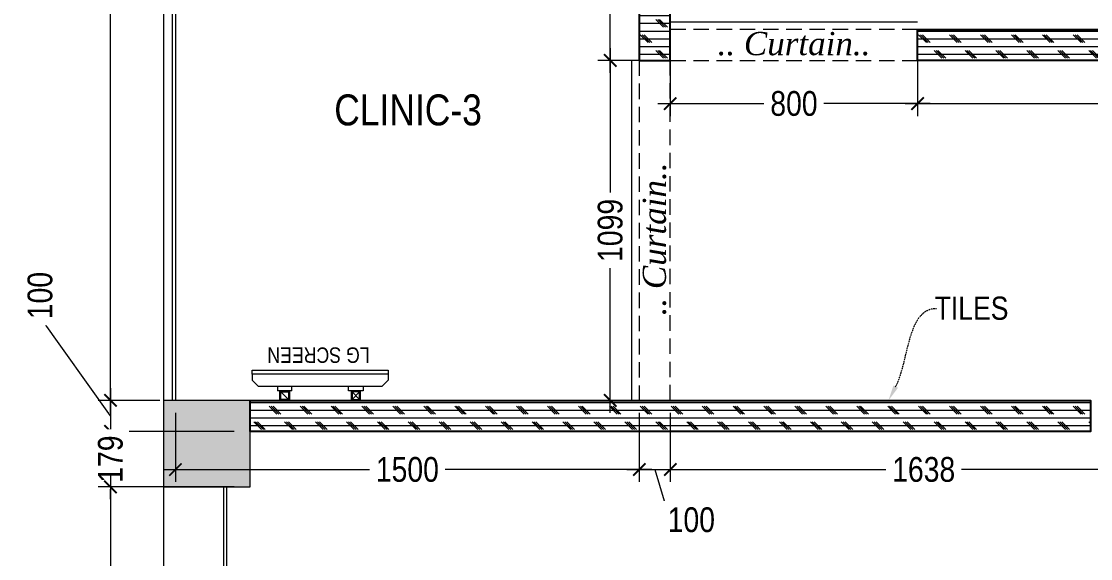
# Model space of a CAD drawing. Extents: x 8885 to 22004, y -1013833 to -999816.
# Drawn here: x 9124 to 12581, y -1003630 to -1001894 of the extents above; entities that cross this region are included whole.
import ezdxf
from ezdxf import colors
from ezdxf.entities.mleader import LeaderData, LeaderLine
from ezdxf.lldxf.tags import DXFTag
from ezdxf.math import Vec2, Vec3

# ---------------------------------------------------------------- set-up
doc = ezdxf.new("R2010")
doc.units = 0
doc.header["$LTSCALE"] = 40
doc.header["$MEASUREMENT"] = 0
doc.header["$PDMODE"] = 3
doc.linetypes.add('a_p6_plan_L18$0$HIDDEN', pattern=[0.375, 0.25, -0.125])
doc.linetypes.add('HIDDEN2', pattern=[0.1875, 0.125, -0.0625])
for name, color, linetype, lineweight in [('A-WALL-MASY', 1, 'Continuous', 9), ('Column', 243, 'Continuous', 9), ('Column hatch', 8, 'Continuous', 9), ('curtain', 144, 'Continuous', 9), ('dimensions', 149, 'Continuous', 5), ('Floor-Unit', 1, 'Continuous', 13), ('Glass-FrontGlazing', 150, 'Continuous', 20), ('IM-ANNO-HATCH', 8, 'Continuous', 5), ('LENS_CURTAIN', 5, 'a_p6_plan_L18$0$HIDDEN', 9), ('LENS_PARTITION', 21, 'Continuous', 25), ('LENS_TEXT', 31, 'HIDDEN2', 5), ('LN-TEXT', 255, 'Continuous', 0), ('TV', 3, 'Continuous', 18)]:
    doc.layers.add(name, color=color, linetype=linetype, lineweight=lineweight)
doc.styles.get("Standard").update_dxf_attribs({"font": 'ARIALN.TTF'})
tags = doc.linetypes.add('DASHED2', pattern=[0.375, 0.25, -0.125]).pattern_tags.tags
tags[6:7] = [DXFTag(74, 4), DXFTag(75, 0), DXFTag(340, '0'), DXFTag(46, 1.0), DXFTag(50, 0.0), DXFTag(44, 0.0), DXFTag(45, 0.0)]
tags[4:5] = [DXFTag(74, 4), DXFTag(75, 0), DXFTag(340, '0'), DXFTag(46, 1.0), DXFTag(50, 0.0), DXFTag(44, 0.0), DXFTag(45, 0.0)]
doc.linetypes.add('ZIGZAG', pattern='A,0.0001,-0.2,[131,ltypeshp.shx,S=0.2,R=0,X=-0.2,Y=0],-0.4,[131,ltypeshp.shx,S=0.2,R=180,X=0.2,Y=0],-0.2', length=0.8001)
doc.dimstyles.new('Working', dxfattribs={"dimscale": 0.8, "dimtxt": 100, "dimasz": 50, "dimexe": 50, "dimexo": 50, "dimgap": 0, "dimtad": 0, "dimdec": 0, "dimzin": 0, "dimdsep": 46, "dimtxsty": 'Standard', "dimblk": 'ARCHTICK', "dimcen": 0, "dimdle": 50, "dimclrd": 250, "dimclre": 8, "dimclrt": 7, "dimadec": 0, "dimazin": 0, "dimtfac": 1, "dimtdec": 0, "dimtofl": 0, "dimtmove": 1, "dimatfit": 3, "dimfxl": 3, "dimtolj": 1, "dimlwd": 5, "dimlwe": 0, "dimarcsym": 0})
pattern_1 = [(180, (0, 0), (-3e-15, -25), []), (315, (-12.5, 12.5), (50, 50), [35.355339, -35.355339]), (315, (-18.75, 12.5), (50, 50), [35.355339, -35.355339]), (315, (-25, 12.5), (50, 50), [35.355339, -35.355339])]

# ---------------------------------------------------------------- blocks, each defined once
blk = doc.blocks.new('serzfqe')
at = {"layer": 'Column hatch'}
h = blk.add_hatch(color=256, dxfattribs=at)
h.dxf.hatch_style = 1
h.paths.add_polyline_path([(-11722.8, -3066.7), (-11443.4, -3066.7), (-11443.4, -2787.3), (-11722.8, -2787.3)])
at = {"layer": 'A-WALL-MASY'}
blk.add_line((-11722.8, -18.6), (-11722.8, -5581.4), dxfattribs=at)
at = {"layer": 'Column'}
for p, q in [((-11443.4, -2787.3), (-11722.8, -2787.3)), ((-11443.4, -3066.7), (-11443.4, -2787.3)), ((-11722.8, -3066.7), (-11443.4, -3066.7))]:
    blk.add_line(p, q, dxfattribs=at)
at = {"layer": 'Glass-FrontGlazing'}
for p, q in [((-11694.7, -19.8), (-11694.7, -2787.3)), ((-11684.7, -20.3), (-11684.7, -2787.3)), ((-11529.6, -3066.7), (-11529.6, -5581.4)), ((-11519.6, -3066.7), (-11519.6, -5581.4))]:
    blk.add_line(p, q, dxfattribs=at)
blk = doc.blocks.new('CLINIC SCREEN')
at = {"layer": 'TV'}
for p, q in [((-103.1, 42.9), (-127.4, 18.6)), ((-127.4, 42.9), (-103.1, 18.6)), ((102.7, 42.9), (127, 18.6))]:
    blk.add_line(p, q, dxfattribs=at)
at = {"layer": 'TV', "ltscale": 12}
for p, q in [((-220, -19.4), (-200.6, 0)), ((200.6, 0), (-200.6, 0)), ((-138.5, 0), (-138.5, 15.5)), ((-138.5, 15.5), (-92, 15.5)), ((-92, 15.5), (-92, 0)), ((92, 15.5), (92, 0)), ((92, 15.5), (138.5, 15.5)), ((138.5, 0), (138.5, 15.5)), ((220, -19.4), (200.6, 0)), ((-220, -38.8), (-220, -19.4)), ((220, -38.8), (220, -19.4))]:
    blk.add_line(p, q, dxfattribs=at)
at = {"layer": 'TV'}
for points in [[(-130.4, 15.5), (-100.1, 15.5), (-100.1, 45.9), (-130.4, 45.9)], [(-127.4, 18.6), (-103.1, 18.6), (-103.1, 42.9), (-127.4, 42.9)], [(130, 15.5), (99.7, 15.5), (99.7, 45.9), (130, 45.9)], [(127, 18.6), (102.7, 18.6), (102.7, 42.9), (127, 42.9)]]:
    blk.add_lwpolyline(points, close=True, dxfattribs=at)
at = {"layer": 'TV', "ltscale": 12}
blk.add_lwpolyline([(-220, -51.7), (-220, -38.8), (220, -38.8), (220, -51.7)], close=True, dxfattribs=at)
at = {"layer": 'Floor-Unit', "color": 0}
blk.add_text('LG SCREEN', height=50, dxfattribs=at).set_placement((-159.9, -125.4))
blk = doc.blocks.new('_ArchTick')
at = {"const_width": 0.15}
blk.add_lwpolyline([(-0.5, -0.5), (0.5, 0.5)], dxfattribs=at)
blk = doc.blocks.new('*D102')
at = {"layer": 'Defpoints', "color": 0, "ltscale": 50, "transparency": 16777216}
for p in [(9621.9, -1000351.4), (9412, -1003118.4), (9611.9, -1003118.4)]:
    blk.add_point(p, dxfattribs=at)
at = {"layer": 'dimensions', "color": 250, "linetype": 'DASHED2', "lineweight": 5, "ltscale": 50, "transparency": 16777216}
for p, q in [((9412, -1000311.4), (9412, -1001636.4)), ((9412, -1003158.4), (9412, -1001833.3))]:
    blk.add_line(p, q, dxfattribs=at)
at = {"layer": 'dimensions', "color": 8, "linetype": 'DASHED2', "lineweight": 0, "ltscale": 50, "transparency": 16777216}
for p, q in [((9581.9, -1000351.4), (9372, -1000351.4)), ((9571.9, -1003118.4), (9372, -1003118.4))]:
    blk.add_line(p, q, dxfattribs=at)
at = {"layer": 'dimensions', "color": 250, "lineweight": 5, "ltscale": 50, "transparency": 16777216, "xscale": 40, "yscale": 40, "zscale": 40}
for p, rotation in [((9412, -1000351.4), 90), ((9412, -1003118.4), 270)]:
    blk.add_blockref('_ArchTick', p, dxfattribs=dict(at, rotation=rotation))
at = {"layer": 'dimensions', "color": 7, "ltscale": 50, "transparency": 16777216, "insert": (9412, -1001734.9), "char_height": 80, "attachment_point": 5, "rotation": 90, "bg_fill": 3, "box_fill_scale": 1.25, "bg_fill_color": 9, "bg_fill_true_color": 13158600, "bg_fill_transparency": 0}
blk.add_mtext('\\A1;2767', dxfattribs=at)
blk = doc.blocks.new('*D103')
at = {"layer": 'Defpoints', "color": 0, "ltscale": 50, "transparency": 16777216}
for p in [(9611.9, -1003118.4), (9412, -1003218.4), (9863.3, -1003218.4)]:
    blk.add_point(p, dxfattribs=at)
at = {"layer": 'dimensions', "color": 250, "linetype": 'DASHED2', "lineweight": 5, "ltscale": 50, "transparency": 16777216}
for p, q in [((9412, -1003168.4), (9184.5, -1002849)), ((9412, -1003078.4), (9412, -1003258.4))]:
    blk.add_line(p, q, dxfattribs=at)
at = {"layer": 'dimensions', "color": 8, "linetype": 'DASHED2', "lineweight": 0, "ltscale": 50, "transparency": 16777216}
for p, q in [((9571.9, -1003118.4), (9372, -1003118.4)), ((9812, -1003218.4), (9372, -1003218.4))]:
    blk.add_line(p, q, dxfattribs=at)
at = {"layer": 'dimensions', "color": 250, "lineweight": 5, "ltscale": 50, "transparency": 16777216, "xscale": 40, "yscale": 40, "zscale": 40}
for p, rotation in [((9412, -1003118.4), 90), ((9412, -1003218.4), 270)]:
    blk.add_blockref('_ArchTick', p, dxfattribs=dict(at, rotation=rotation))
at = {"layer": 'dimensions', "color": 7, "ltscale": 50, "transparency": 16777216, "insert": (9184.5, -1002779.7), "char_height": 80, "attachment_point": 5, "rotation": 90, "bg_fill": 3, "box_fill_scale": 1.25, "bg_fill_color": 9, "bg_fill_true_color": 13158600, "bg_fill_transparency": 0}
blk.add_mtext('\\A1;100', dxfattribs=at)
blk = doc.blocks.new('*D104')
at = {"layer": 'Defpoints', "color": 0, "ltscale": 50, "transparency": 16777216}
for p in [(9863.3, -1003218.4), (9863.3, -1003397.8)]:
    blk.add_point(p, dxfattribs=at)
at = {"layer": 'dimensions', "color": 250, "linetype": 'DASHED2', "lineweight": 5, "ltscale": 50, "transparency": 16777216}
for p, q in [((9412, -1003178.4), (9412, -1003238.6)), ((9412, -1003437.8), (9412, -1003377.6))]:
    blk.add_line(p, q, dxfattribs=at)
at = {"layer": 'dimensions', "color": 8, "linetype": 'DASHED2', "lineweight": 0, "ltscale": 50, "transparency": 16777216}
for p, q in [((9812, -1003218.4), (9372, -1003218.4)), ((9812, -1003397.8), (9372, -1003397.8))]:
    blk.add_line(p, q, dxfattribs=at)
at = {"layer": 'dimensions', "color": 250, "lineweight": 5, "ltscale": 50, "transparency": 16777216, "xscale": 40, "yscale": 40, "zscale": 40}
for p, rotation in [((9412, -1003218.4), 90), ((9412, -1003397.8), 270)]:
    blk.add_blockref('_ArchTick', p, dxfattribs=dict(at, rotation=rotation))
at = {"layer": 'dimensions', "color": 7, "ltscale": 50, "transparency": 16777216, "insert": (9412, -1003308.1), "char_height": 80, "attachment_point": 5, "rotation": 90, "bg_fill": 3, "box_fill_scale": 1.25, "bg_fill_color": 9, "bg_fill_true_color": 13158600, "bg_fill_transparency": 0}
blk.add_mtext('\\A1;179', dxfattribs=at)
at = {"layer": 'Defpoints', "color": 0, "ltscale": 50, "transparency": 16777216}
blk.add_point((9412, -1003397.8), dxfattribs=at)
blk = doc.blocks.new('*D105')
at = {"layer": 'Defpoints', "color": 0, "ltscale": 50, "transparency": 16777216}
for p in [(9863.3, -1003397.8), (9412, -1005912.5), (9812.5, -1005912.5)]:
    blk.add_point(p, dxfattribs=at)
at = {"layer": 'dimensions', "color": 250, "linetype": 'DASHED2', "lineweight": 5, "ltscale": 50, "transparency": 16777216}
for p, q in [((9412, -1003357.8), (9412, -1004556.4)), ((9412, -1005952.5), (9412, -1004753.9))]:
    blk.add_line(p, q, dxfattribs=at)
at = {"layer": 'dimensions', "color": 8, "linetype": 'DASHED2', "lineweight": 0, "ltscale": 50, "transparency": 16777216}
for p, q in [((9812, -1003397.8), (9372, -1003397.8)), ((9772.5, -1005912.5), (9372, -1005912.5))]:
    blk.add_line(p, q, dxfattribs=at)
at = {"layer": 'dimensions', "color": 250, "lineweight": 5, "ltscale": 50, "transparency": 16777216, "xscale": 40, "yscale": 40, "zscale": 40}
for p, rotation in [((9412, -1003397.8), 90), ((9412, -1005912.5), 270)]:
    blk.add_blockref('_ArchTick', p, dxfattribs=dict(at, rotation=rotation))
at = {"layer": 'dimensions', "color": 7, "ltscale": 50, "transparency": 16777216, "insert": (9412, -1004655.1), "char_height": 80, "attachment_point": 5, "rotation": 90, "bg_fill": 3, "box_fill_scale": 1.25, "bg_fill_color": 9, "bg_fill_true_color": 13158600, "bg_fill_transparency": 0}
blk.add_mtext('\\A1;2515', dxfattribs=at)
blk = doc.blocks.new('*D106')
at = {"layer": 'Defpoints', "color": 0, "ltscale": 50, "transparency": 16777216}
for p in [(9621.9, -1003118.4), (11121.9, -1003118.4), (11121.9, -1003342)]:
    blk.add_point(p, dxfattribs=at)
at = {"layer": 'dimensions', "color": 8, "linetype": 'DASHED2', "lineweight": 0, "ltscale": 50, "transparency": 16777216}
for p, q in [((9621.9, -1003158.4), (9621.9, -1003382)), ((11121.9, -1003158.4), (11121.9, -1003382))]:
    blk.add_line(p, q, dxfattribs=at)
at = {"layer": 'dimensions', "color": 250, "linetype": 'DASHED2', "lineweight": 5, "ltscale": 50, "transparency": 16777216}
for p, q in [((9581.9, -1003342), (10277.2, -1003342)), ((11161.9, -1003342), (10466.7, -1003342))]:
    blk.add_line(p, q, dxfattribs=at)
at = {"layer": 'dimensions', "color": 250, "lineweight": 5, "ltscale": 50, "transparency": 16777216, "xscale": 40, "yscale": 40, "zscale": 40, "rotation": 180}
blk.add_blockref('_ArchTick', (9621.9, -1003342), dxfattribs=at)
at = {"layer": 'dimensions', "color": 250, "lineweight": 5, "ltscale": 50, "transparency": 16777216, "xscale": 40, "yscale": 40, "zscale": 40}
blk.add_blockref('_ArchTick', (11121.9, -1003342), dxfattribs=at)
at = {"layer": 'dimensions', "color": 7, "ltscale": 50, "transparency": 16777216, "insert": (10371.9, -1003342), "char_height": 80, "attachment_point": 5, "bg_fill": 3, "box_fill_scale": 1.25, "bg_fill_color": 9, "bg_fill_true_color": 13158600, "bg_fill_transparency": 0}
blk.add_mtext('\\A1;1500', dxfattribs=at)
blk = doc.blocks.new('*D107')
at = {"layer": 'Defpoints', "color": 0, "ltscale": 50, "transparency": 16777216}
for p in [(11121.9, -1003118.4), (11222.2, -1003118.4), (11222.2, -1003342)]:
    blk.add_point(p, dxfattribs=at)
at = {"layer": 'dimensions', "color": 8, "linetype": 'DASHED2', "lineweight": 0, "ltscale": 50, "transparency": 16777216}
for p, q in [((11121.9, -1003158.4), (11121.9, -1003382)), ((11222.2, -1003158.4), (11222.2, -1003382))]:
    blk.add_line(p, q, dxfattribs=at)
at = {"layer": 'dimensions', "color": 250, "linetype": 'DASHED2', "lineweight": 5, "ltscale": 50, "transparency": 16777216}
for p, q in [((11081.9, -1003342), (11262.2, -1003342)), ((11172.1, -1003342), (11220.8, -1003504.5))]:
    blk.add_line(p, q, dxfattribs=at)
at = {"layer": 'dimensions', "color": 250, "lineweight": 5, "ltscale": 50, "transparency": 16777216, "xscale": 40, "yscale": 40, "zscale": 40, "rotation": 180}
blk.add_blockref('_ArchTick', (11121.9, -1003342), dxfattribs=at)
at = {"layer": 'dimensions', "color": 250, "lineweight": 5, "ltscale": 50, "transparency": 16777216, "xscale": 40, "yscale": 40, "zscale": 40}
blk.add_blockref('_ArchTick', (11222.2, -1003342), dxfattribs=at)
at = {"layer": 'dimensions', "color": 7, "ltscale": 50, "transparency": 16777216, "insert": (11290.1, -1003504.5), "char_height": 80, "attachment_point": 5, "bg_fill": 3, "box_fill_scale": 1.25, "bg_fill_color": 9, "bg_fill_true_color": 13158600, "bg_fill_transparency": 0}
blk.add_mtext('\\A1;100', dxfattribs=at)
blk = doc.blocks.new('*D108')
at = {"layer": 'Defpoints', "color": 0, "ltscale": 50, "transparency": 16777216}
for p in [(11222.2, -1003118.4), (12860.5, -1003118.4), (12860.5, -1003342)]:
    blk.add_point(p, dxfattribs=at)
at = {"layer": 'dimensions', "color": 8, "linetype": 'DASHED2', "lineweight": 0, "ltscale": 50, "transparency": 16777216}
for p, q in [((11222.2, -1003158.4), (11222.2, -1003382)), ((12860.5, -1003158.4), (12860.5, -1003382))]:
    blk.add_line(p, q, dxfattribs=at)
at = {"layer": 'dimensions', "color": 250, "linetype": 'DASHED2', "lineweight": 5, "ltscale": 50, "transparency": 16777216}
for p, q in [((11182.2, -1003342), (11946.4, -1003342)), ((12900.5, -1003342), (12136.3, -1003342))]:
    blk.add_line(p, q, dxfattribs=at)
at = {"layer": 'dimensions', "color": 250, "lineweight": 5, "ltscale": 50, "transparency": 16777216, "xscale": 40, "yscale": 40, "zscale": 40, "rotation": 180}
blk.add_blockref('_ArchTick', (11222.2, -1003342), dxfattribs=at)
at = {"layer": 'dimensions', "color": 250, "lineweight": 5, "ltscale": 50, "transparency": 16777216, "xscale": 40, "yscale": 40, "zscale": 40}
blk.add_blockref('_ArchTick', (12860.5, -1003342), dxfattribs=at)
at = {"layer": 'dimensions', "color": 7, "ltscale": 50, "transparency": 16777216, "insert": (12041.4, -1003342), "char_height": 80, "attachment_point": 5, "bg_fill": 3, "box_fill_scale": 1.25, "bg_fill_color": 9, "bg_fill_true_color": 13158600, "bg_fill_transparency": 0}
blk.add_mtext('\\A1;1638', dxfattribs=at)
blk = doc.blocks.new('*D120')
at = {"layer": 'Defpoints', "color": 0, "ltscale": 50, "transparency": 16777216}
for p in [(12021.9, -1001969.9), (13721.9, -1002019.9), (12021.9, -1002159.5)]:
    blk.add_point(p, dxfattribs=at)
at = {"layer": 'dimensions', "color": 8, "linetype": 'DASHED2', "lineweight": 0, "ltscale": 50, "transparency": 16777216}
for p, q in [((12021.9, -1002009.9), (12021.9, -1002199.5)), ((13721.9, -1002059.9), (13721.9, -1002199.5))]:
    blk.add_line(p, q, dxfattribs=at)
at = {"layer": 'dimensions', "color": 250, "linetype": 'DASHED2', "lineweight": 5, "ltscale": 50, "transparency": 16777216}
for p, q in [((11981.9, -1002159.5), (12777.2, -1002159.5)), ((13761.9, -1002159.5), (12966.7, -1002159.5))]:
    blk.add_line(p, q, dxfattribs=at)
at = {"layer": 'dimensions', "color": 250, "lineweight": 5, "ltscale": 50, "transparency": 16777216, "xscale": 40, "yscale": 40, "zscale": 40, "rotation": 180}
blk.add_blockref('_ArchTick', (12021.9, -1002159.5), dxfattribs=at)
at = {"layer": 'dimensions', "color": 250, "lineweight": 5, "ltscale": 50, "transparency": 16777216, "xscale": 40, "yscale": 40, "zscale": 40}
blk.add_blockref('_ArchTick', (13721.9, -1002159.5), dxfattribs=at)
at = {"layer": 'dimensions', "color": 7, "ltscale": 50, "transparency": 16777216, "insert": (12871.9, -1002159.5), "char_height": 80, "attachment_point": 5, "bg_fill": 3, "box_fill_scale": 1.25, "bg_fill_color": 9, "bg_fill_true_color": 13158600, "bg_fill_transparency": 0}
blk.add_mtext('\\A1;1700', dxfattribs=at)
blk = doc.blocks.new('*D121')
at = {"layer": 'Defpoints', "color": 0, "ltscale": 50, "transparency": 16777216}
for p in [(11221.9, -1001969.9), (12021.9, -1001969.9), (11221.9, -1002159.5)]:
    blk.add_point(p, dxfattribs=at)
at = {"layer": 'dimensions', "color": 8, "linetype": 'DASHED2', "lineweight": 0, "ltscale": 50, "transparency": 16777216}
for p, q in [((11221.9, -1002009.9), (11221.9, -1002199.5)), ((12021.9, -1002009.9), (12021.9, -1002199.5))]:
    blk.add_line(p, q, dxfattribs=at)
at = {"layer": 'dimensions', "color": 250, "linetype": 'DASHED2', "lineweight": 5, "ltscale": 50, "transparency": 16777216}
for p, q in [((11181.9, -1002159.5), (11549.6, -1002159.5)), ((12061.9, -1002159.5), (11694.3, -1002159.5))]:
    blk.add_line(p, q, dxfattribs=at)
at = {"layer": 'dimensions', "color": 250, "lineweight": 5, "ltscale": 50, "transparency": 16777216, "xscale": 40, "yscale": 40, "zscale": 40, "rotation": 180}
blk.add_blockref('_ArchTick', (11221.9, -1002159.5), dxfattribs=at)
at = {"layer": 'dimensions', "color": 250, "lineweight": 5, "ltscale": 50, "transparency": 16777216, "xscale": 40, "yscale": 40, "zscale": 40}
blk.add_blockref('_ArchTick', (12021.9, -1002159.5), dxfattribs=at)
at = {"layer": 'dimensions', "color": 7, "ltscale": 50, "transparency": 16777216, "insert": (11621.9, -1002159.5), "char_height": 80, "attachment_point": 5, "bg_fill": 3, "box_fill_scale": 1.25, "bg_fill_color": 9, "bg_fill_true_color": 13158600, "bg_fill_transparency": 0}
blk.add_mtext('\\A1;800', dxfattribs=at)
blk = doc.blocks.new('*D122')
at = {"layer": 'Defpoints', "color": 0, "ltscale": 50, "transparency": 16777216}
for p in [(11028, -1002019.9), (11221.9, -1002019.9), (11171.9, -1003118.4)]:
    blk.add_point(p, dxfattribs=at)
at = {"layer": 'dimensions', "color": 250, "linetype": 'DASHED2', "lineweight": 5, "ltscale": 50, "transparency": 16777216}
for p, q in [((11028, -1001979.9), (11028, -1002474.2)), ((11028, -1003158.4), (11028, -1002664.1))]:
    blk.add_line(p, q, dxfattribs=at)
at = {"layer": 'dimensions', "color": 8, "linetype": 'DASHED2', "lineweight": 0, "ltscale": 50, "transparency": 16777216}
for p, q in [((11181.9, -1002019.9), (10988, -1002019.9)), ((11131.9, -1003118.4), (10988, -1003118.4))]:
    blk.add_line(p, q, dxfattribs=at)
at = {"layer": 'dimensions', "color": 250, "lineweight": 5, "ltscale": 50, "transparency": 16777216, "xscale": 40, "yscale": 40, "zscale": 40}
for p, rotation in [((11028, -1002019.9), 90), ((11028, -1003118.4), 270)]:
    blk.add_blockref('_ArchTick', p, dxfattribs=dict(at, rotation=rotation))
at = {"layer": 'dimensions', "color": 7, "ltscale": 50, "transparency": 16777216, "insert": (11028, -1002569.1), "char_height": 80, "attachment_point": 5, "rotation": 90, "bg_fill": 3, "box_fill_scale": 1.25, "bg_fill_color": 9, "bg_fill_true_color": 13158600, "bg_fill_transparency": 0}
blk.add_mtext('\\A1;1099', dxfattribs=at)
blk = doc.blocks.new('*D123')
at = {"layer": 'Defpoints', "color": 0, "ltscale": 50, "transparency": 16777216}
for p in [(11028, -1000419.9), (11221.9, -1000419.9), (11221.9, -1002019.9)]:
    blk.add_point(p, dxfattribs=at)
at = {"layer": 'dimensions', "color": 250, "linetype": 'DASHED2', "lineweight": 5, "ltscale": 50, "transparency": 16777216}
for p, q in [((11028, -1000379.9), (11028, -1001125.1)), ((11028, -1002059.9), (11028, -1001314.6))]:
    blk.add_line(p, q, dxfattribs=at)
at = {"layer": 'dimensions', "color": 8, "linetype": 'DASHED2', "lineweight": 0, "ltscale": 50, "transparency": 16777216}
for p, q in [((11181.9, -1000419.9), (10988, -1000419.9)), ((11181.9, -1002019.9), (10988, -1002019.9))]:
    blk.add_line(p, q, dxfattribs=at)
at = {"layer": 'dimensions', "color": 250, "lineweight": 5, "ltscale": 50, "transparency": 16777216, "xscale": 40, "yscale": 40, "zscale": 40}
for p, rotation in [((11028, -1000419.9), 90), ((11028, -1002019.9), 270)]:
    blk.add_blockref('_ArchTick', p, dxfattribs=dict(at, rotation=rotation))
at = {"layer": 'dimensions', "color": 7, "ltscale": 50, "transparency": 16777216, "insert": (11028, -1001219.9), "char_height": 80, "attachment_point": 5, "rotation": 90, "bg_fill": 3, "box_fill_scale": 1.25, "bg_fill_color": 9, "bg_fill_true_color": 13158600, "bg_fill_transparency": 0}
blk.add_mtext('\\A1;1600', dxfattribs=at)

msp = doc.modelspace()

# ---------------------------------------------------------------- hatches: boundary and pattern name
at = {"layer": 'IM-ANNO-HATCH'}
h = msp.add_hatch(dxfattribs=at)
h.set_pattern_fill('CORK', color=256, scale=200, angle=180)
h.set_pattern_definition(pattern_1)
h.paths.add_polyline_path([(11121.9, -1002019.9), (11221.9, -1002019.9), (11221.9, -1000419.9), (11121.9, -1000415.6)])
h = msp.add_hatch(dxfattribs=at)
h.set_pattern_fill('CORK', color=256, scale=200, angle=180)
h.set_pattern_definition(pattern_1)
h.paths.add_polyline_path([(12021.9, -1001919.9), (13721.9, -1001919.9), (13721.9, -1002019.9), (12021.9, -1002019.9)])
h = msp.add_hatch(dxfattribs=at)
h.set_pattern_fill('CORK', color=256, scale=200, angle=180)
h.set_pattern_definition(pattern_1)
h.paths.add_polyline_path([(9863.3, -1003118.4), (12581.1, -1003118.4), (12581.1, -1003218.4), (9863.3, -1003218.4)])

# ---------------------------------------------------------------- linework, layer by layer
at = {"layer": 'curtain', "linetype": 'ZIGZAG', "ltscale": 3}
for points in [[(11221.9, -1001894.9), (12021.9, -1001894.9)], [(11096.9, -1002019.9), (11096.9, -1003118.4)]]:
    msp.add_lwpolyline(points, dxfattribs=at)
at = {"layer": 'LENS_CURTAIN', "ltscale": 5}
for points in [[(11221.9, -1001919.9), (11221.9, -1002019.9), (12021.9, -1002019.9), (12021.9, -1001919.9)], [(11121.9, -1003118.4), (11221.9, -1003118.4), (11221.9, -1002019.9), (11121.9, -1002019.9)]]:
    msp.add_lwpolyline(points, close=True, dxfattribs=at)
at = {"layer": 'LENS_PARTITION'}
for points in [[(11121.9, -1002019.9), (11221.9, -1002019.9), (11221.9, -1000419.9), (11121.9, -1000415.6)], [(12021.9, -1001919.9), (13721.9, -1001919.9), (13721.9, -1002019.9), (12021.9, -1002019.9)], [(9863.3, -1003118.4), (12581.1, -1003118.4), (12581.1, -1003218.4), (9863.3, -1003218.4)]]:
    msp.add_lwpolyline(points, close=True, dxfattribs=at)

# ---------------------------------------------------------------- block references
msp.add_blockref('serzfqe', (21306.7, -1000331.1))
at = {"layer": 'LENS_PARTITION', "rotation": 180}
msp.add_blockref('CLINIC SCREEN', (10090.1, -1003072.5), dxfattribs=at)

# ---------------------------------------------------------------- texts
at = {"layer": 'LENS_TEXT', "linetype": 'Continuous', "ltscale": 3, "insert": (10374.2, -1002180.5), "char_height": 100, "attachment_point": 5}
msp.add_mtext_dynamic_manual_height_columns('\\pxqc;CLINIC-3', width=551.363, gutter_width=1, heights=[0], dxfattribs=at)
at = {"layer": 'LN-TEXT', "insert": (11932.9, -1001928), "char_height": 75, "width": 621.543, "attachment_point": 3}
msp.add_mtext('\\pxqc,t8;{\\fRomantic|b0|i1|c2|p2;.. Curtain..}', dxfattribs=at)
at = {"layer": 'LN-TEXT', "insert": (11133, -1002286.1), "char_height": 75, "width": 621.543, "attachment_point": 3, "rotation": 90}
msp.add_mtext('\\pxqc,t8;{\\fRomantic|b0|i1|c2|p2;.. Curtain..}', dxfattribs=at)

# ---------------------------------------------------------------- next in the draw order: dimensions: what is measured, and where the dimension line sits
at = {"layer": 'dimensions', "ltscale": 50}
dim = msp.add_linear_dim(base=(9412, -1003118.4), p1=(9621.9, -1000351.4), p2=(9611.9, -1003118.4), angle=90, dimstyle='Working', override={"dimfxl": 500, "dimfxlon": 1, "dimtfill": 1, "dimarcsym": 1}, dxfattribs=at)
dim.commit()
dim.dimension.update_dxf_attribs({"geometry": '*D102', "text_midpoint": (9412, -1001734.9)})
dim = msp.add_linear_dim(base=(12021.9, -1002159.5), p1=(13721.9, -1002019.9), p2=(12021.9, -1001969.9), dimstyle='Working', override={"dimfxl": 500, "dimfxlon": 1, "dimtfill": 1, "dimarcsym": 1}, dxfattribs=at)
dim.commit()
dim.dimension.update_dxf_attribs({"geometry": '*D120', "text_midpoint": (12871.9, -1002159.5)})

# ---------------------------------------------------------------- next in the draw order: dimensions: what is measured, and where the dimension line sits
dim = msp.add_linear_dim(base=(11221.9, -1002159.5), p1=(12021.9, -1001969.9), p2=(11221.9, -1001969.9), dimstyle='Working', override={"dimfxl": 500, "dimfxlon": 1, "dimtfill": 1, "dimarcsym": 1}, dxfattribs=at)
dim.commit()
dim.dimension.update_dxf_attribs({"geometry": '*D121', "text_midpoint": (11621.9, -1002159.5)})
dim = msp.add_linear_dim(base=(9412, -1003218.4), p1=(9611.9, -1003118.4), p2=(9863.3, -1003218.4), angle=90, dimstyle='Working', override={"dimfxl": 500, "dimfxlon": 1, "dimtfill": 1, "dimarcsym": 1}, dxfattribs=at)
dim.commit()
dim.dimension.update_dxf_attribs({"geometry": '*D103', "text_midpoint": (9184.5, -1002849), "dimtype": 128})

# ---------------------------------------------------------------- next in the draw order: dimensions: what is measured, and where the dimension line sits
dim = msp.add_linear_dim(base=(9412, -1003397.8), p1=(9863.3, -1003218.4), p2=(9863.3, -1003397.8), angle=90, dimstyle='Working', override={"dimfxl": 500, "dimfxlon": 1, "dimtfill": 1, "dimarcsym": 1}, dxfattribs=at)
dim.commit()
dim.dimension.update_dxf_attribs({"geometry": '*D104', "text_midpoint": (9412, -1003308.1)})

# ---------------------------------------------------------------- next in the draw order: dimensions: what is measured, and where the dimension line sits
dim = msp.add_linear_dim(base=(9412, -1005912.5), p1=(9863.3, -1003397.8), p2=(9812.5, -1005912.5), angle=90, dimstyle='Working', override={"dimfxl": 500, "dimfxlon": 1, "dimtfill": 1, "dimarcsym": 1}, dxfattribs=at)
dim.commit()
dim.dimension.update_dxf_attribs({"geometry": '*D105', "text_midpoint": (9412, -1004655.1)})

# ---------------------------------------------------------------- next in the draw order: dimensions: what is measured, and where the dimension line sits
dim = msp.add_linear_dim(base=(11121.9, -1003342), p1=(9621.9, -1003118.4), p2=(11121.9, -1003118.4), dimstyle='Working', override={"dimfxl": 500, "dimfxlon": 1, "dimtfill": 1, "dimarcsym": 1}, dxfattribs=at)
dim.commit()
dim.dimension.update_dxf_attribs({"geometry": '*D106', "text_midpoint": (10371.9, -1003342)})

# ---------------------------------------------------------------- next in the draw order: dimensions: what is measured, and where the dimension line sits
dim = msp.add_linear_dim(base=(11222.2, -1003342), p1=(11121.9, -1003118.4), p2=(11222.2, -1003118.4), dimstyle='Working', override={"dimfxl": 500, "dimfxlon": 1, "dimtfill": 1, "dimarcsym": 1}, dxfattribs=at)
dim.commit()
dim.dimension.update_dxf_attribs({"geometry": '*D107', "text_midpoint": (11220.8, -1003504.5)})

# ---------------------------------------------------------------- next in the draw order: dimensions: what is measured, and where the dimension line sits
dim = msp.add_linear_dim(base=(12860.5, -1003342), p1=(11222.2, -1003118.4), p2=(12860.5, -1003118.4), dimstyle='Working', override={"dimfxl": 500, "dimfxlon": 1, "dimtfill": 1, "dimarcsym": 1}, dxfattribs=at)
dim.commit()
dim.dimension.update_dxf_attribs({"geometry": '*D108', "text_midpoint": (12041.4, -1003342)})

# ---------------------------------------------------------------- next in the draw order: dimensions: what is measured, and where the dimension line sits
dim = msp.add_linear_dim(base=(11028, -1002019.8835), p1=(11171.943, -1003118.3928), p2=(11221.943, -1002019.8835), angle=90, dimstyle='Working', override={"dimfxl": 500, "dimfxlon": 1, "dimtfill": 1, "dimarcsym": 1}, dxfattribs=at)
dim.commit()
dim.dimension.update_dxf_attribs({"geometry": '*D122', "text_midpoint": (11028, -1002569.1381)})

# ---------------------------------------------------------------- next in the draw order: leaders
at = {"layer": 'LENS_TEXT', "linetype": 'Continuous', "ltscale": 3}
ml = msp.add_multileader_mtext('Standard', dxfattribs=at)
ml.set_content('{\\C256;TILES }', color=1)
ml.set_leader_properties(color=256, linetype='ByLayer', lineweight=-1)
ml.build(insert=Vec2(0, 0))
ml.multileader.update_dxf_attribs({"leader_type": 2, "dogleg_length": 0.36, "arrow_head_size": 50})
ctx = ml.context
ctx.base_point, ctx.char_height, ctx.arrow_head_size, ctx.landing_gap_size, ctx.plane_origin = Vec3(12083.2, -1002821), 75, 50, 0.09, Vec3(13050.1, -1002093.1)
ctx.text_align_type = 2
notes = []
notes.append((ctx, [(1, (1, 1, 0), (12082.9, -1002821), (1, 0), 0.36, [(1, [(11927.6, -1003118.4)], 0, [])])]))
ctx.mtext.insert, ctx.mtext.width, ctx.mtext.alignment, ctx.mtext.flow_direction = Vec3(12315.5, -1002782.9), 456.312, 3, 5
for ctx, leaders in notes:
    for number, flags, end, landing, length, lines in leaders:
        leader = LeaderData()
        leader.index, (leader.has_last_leader_line, leader.has_dogleg_vector, leader.attachment_direction) = number, flags
        leader.last_leader_point, leader.dogleg_vector, leader.dogleg_length = Vec3(end), Vec3(landing), length
        for number, points, colour, breaks in lines:
            line = LeaderLine()
            line.index, line.vertices, line.color, line.breaks = number, Vec3.list(points), colors.encode_raw_color(colour), breaks
            leader.lines.append(line)
        ctx.leaders.append(leader)

# ---------------------------------------------------------------- next in the draw order: dimensions: what is measured, and where the dimension line sits
at = {"layer": 'dimensions', "ltscale": 50}
dim = msp.add_linear_dim(base=(11028, -1000419.9), p1=(11221.9, -1002019.9), p2=(11221.9, -1000419.9), angle=90, dimstyle='Working', override={"dimfxl": 500, "dimfxlon": 1, "dimtfill": 1, "dimarcsym": 1}, dxfattribs=at)
dim.commit()
dim.dimension.update_dxf_attribs({"geometry": '*D123', "text_midpoint": (11028, -1001219.9)})

doc.saveas('drawing.dxf')
